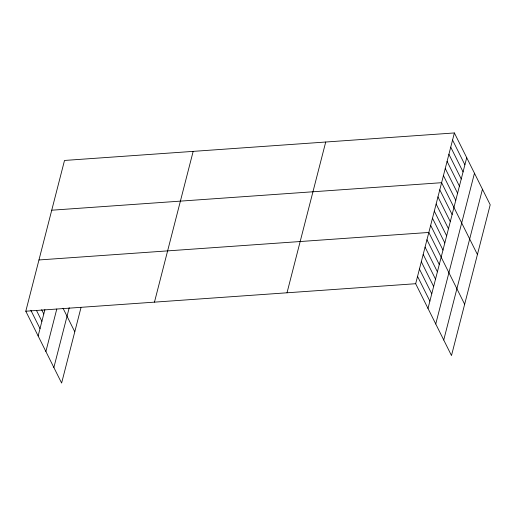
<?xml version="1.0" encoding="UTF-8"?>
<svg xmlns="http://www.w3.org/2000/svg" width="516" height="516" viewBox="0 0 516 516"><rect width="100%" height="100%" fill="white"/><g stroke="black" fill="none" stroke-linecap="round" stroke-linejoin="round"><path stroke-width="0.77" d="M80.986 307.626L61.617 383.053L25.8 311.219L64.513 160.45L454.383 132.947L490.2 204.781L451.487 355.55L415.67 283.716L454.383 132.947M38.132 335.955L44.905 309.594M45.885 351.499L56.786 309.026M53.864 367.515L69.221 307.723M154.458 302.144L193.171 151.375M287.012 292.791L325.725 142.023M428.003 308.452L466.716 157.683M435.749 323.99L474.468 173.221M443.734 340.005L482.454 189.237M51.742 210.206L441.606 182.696L477.423 254.536M38.964 259.961L428.835 232.452L464.652 304.285M25.8 311.219L415.67 283.716M452.558 140.055L464.89 164.791M450.732 147.157L463.065 171.899M448.907 154.265L461.24 179.007M447.082 161.373L459.414 186.115M445.256 168.48L457.589 193.216M443.431 175.588L455.763 200.324M439.78 189.804L452.119 214.54M437.955 196.912L450.294 221.648M436.136 204.02L448.469 228.756M434.311 211.128L446.643 235.864M432.485 218.236L444.818 242.971M430.66 225.344L442.992 250.079M426.951 239.772L439.284 264.514M425.074 247.1L437.407 271.835M423.191 254.42L435.523 279.156M421.314 261.747L433.646 286.483M419.431 269.068L431.763 293.804M417.547 276.389L429.886 301.125M63.036 308.245L74.781 331.794M41.661 309.748L43.776 313.986M36.61 310.709L41.893 321.313M30.85 310.258L40.016 328.634"/></g></svg>
